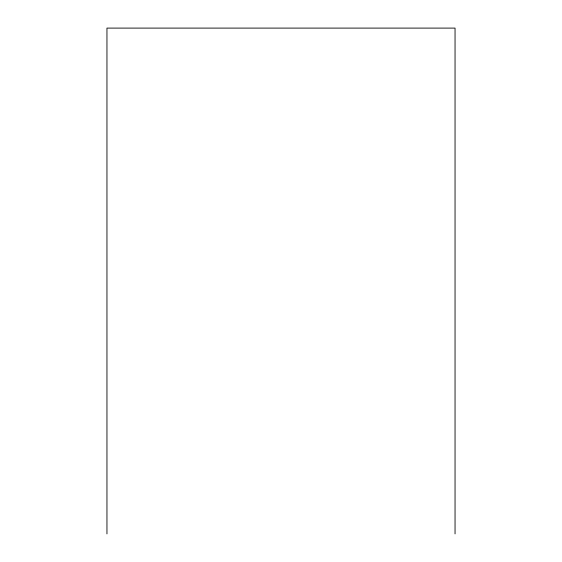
<?xml version="1.0" encoding="UTF-8"?>
<svg xmlns="http://www.w3.org/2000/svg" width="562" height="562" viewBox="0 0 562 562"><rect width="100%" height="100%" fill="white"/><g stroke="black" fill="none" stroke-linecap="round" stroke-linejoin="round"><path stroke-width="0.84" d="M455.044 533.9L455.044 28.1L106.956 28.1L106.956 533.9"/></g></svg>
